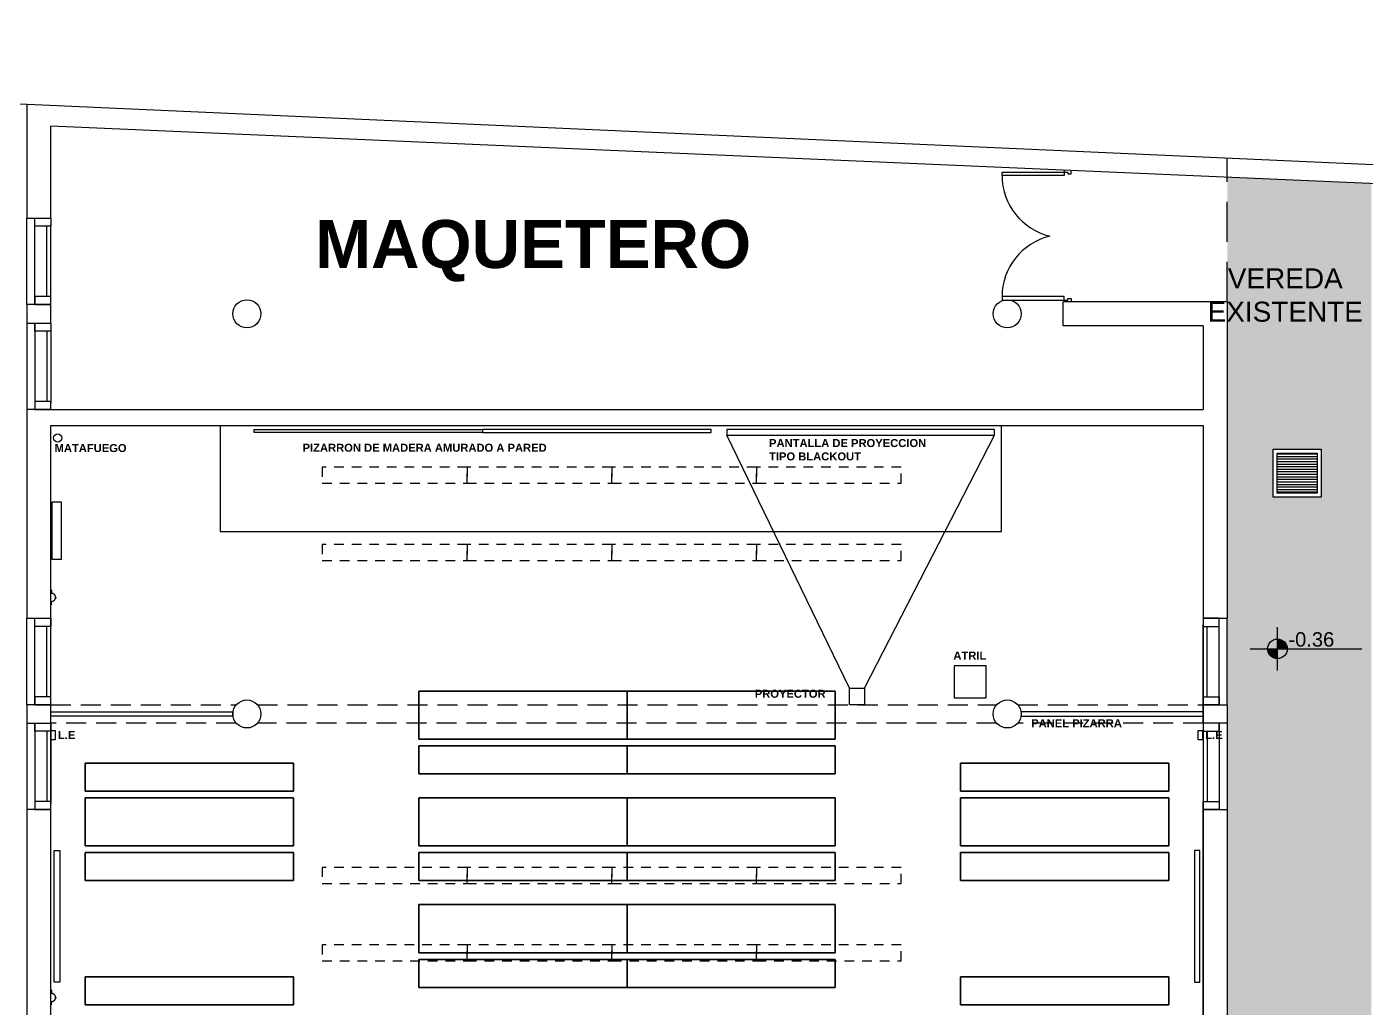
# Model space of a CAD drawing. Header units: millimetres. Extents: x -735 to -481, y 85 to 450.
# Drawn here: x -707.31 to -690.57, y 222.28 to 234.54 of the extents above; entities that cross this region are included whole.
import ezdxf

# ---------------------------------------------------------------- set-up
doc = ezdxf.new("R2010")
doc.units = ezdxf.units.MM
doc.linetypes.add('ACAD_ISO02W100', pattern=[15, 12, -3])
doc.linetypes.add('DASHED', pattern=[0.75, 0.5, -0.25])
doc.layers.get('0').update_dxf_attribs({"color": 6, "linetype": 'CONTINUOUS'})
for name, color, linetype in [('1', 1, 'CONTINUOUS'), ('A-CARPINTERIAS VENTANAS', 2, 'CONTINUOUS'), ('A-MUROS', 5, 'CONTINUOUS'), ('A-PROYECCION', 3, 'DASHED'), ('BLOQUES', 1, 'CONTINUOUS'), ('dib - texto', 2, 'CONTINUOUS'), ('E-COLUMNAS CILINDRICAS', 6, 'CONTINUOUS'), ('ESTRUCTURA', 6, 'CONTINUOUS'), ('ESTUFAS', 50, 'CONTINUOUS'), ('fino', 8, 'CONTINUOUS'), ('iluminacion LED', 10, 'CONTINUOUS'), ('IN dib', 1, 'CONTINUOUS'), ('LUZ EMERGENCIA', 2, 'CONTINUOUS'), ('matafuegos', 1, 'CONTINUOUS'), ('mobiliario aulas', 254, 'CONTINUOUS'), ('SOLADOS EXTERIORES', 8, 'CONTINUOUS'), ('sonido', 1, 'CONTINUOUS'), ('T-LOCALES', 7, 'CONTINUOUS'), ('TEXTO1-100', 1, 'CONTINUOUS'), ('tomas', 10, 'CONTINUOUS'), ('VISTA2', 2, 'CONTINUOUS')]:
    doc.layers.add(name, color=color, linetype=linetype)
doc.layers.add('SUPERFICIES', color=6, linetype='CONTINUOUS', plot=False)
doc.styles.add('ARIAL', font='swisseb.ttf', dxfattribs={"width": 1.32})
doc.styles.get("Standard").update_dxf_attribs({"font": 'arial.ttf'})
doc.styles.add('STYLE1', font='swisseb.ttf', dxfattribs={"width": 1.32})
doc.styles.add('STYLE2', font='arial.ttf')

# ---------------------------------------------------------------- blocks, each defined once
blk = doc.blocks.new('SIMB cota nivel planta')
at = {"layer": '1'}
h = blk.add_hatch(color=256, dxfattribs=at)
h.dxf.hatch_style = 1
h.paths.add_polyline_path([(0, 0), (-0.1224341235247124, 0, 0.4142135623730951), (0, -0.1224341235247124)])
h = blk.add_hatch(color=256, dxfattribs=at)
h.dxf.hatch_style = 1
h.paths.add_polyline_path([(0, 0.1224341235247124), (0, 0), (0.1224341235247124, 0, 0.4142135623730951)])
for points in [[(0, -0.2713228831483292), (0, 0.2713228831483292), (0, 0.2713228831483292)], [(-0.339153603935415, 0), (1.056813185962937, 0), (1.056813185962937, 0)]]:
    blk.add_lwpolyline(points, dxfattribs=at)
blk.add_circle((0, 0), 0.1224341235247131, dxfattribs=at)
at = {"layer": '1', "style": 'STYLE2'}
blk.add_attdef('+/-0.00', (0.1372903418691749, 0.02842103921079797), '', height=0.18, dxfattribs=at)
blk = doc.blocks.new('P90DOBLE')
at = {"color": 3}
for points in [[(-0.002539999999999991, 0.04763515999999984), (-0.002539999999999991, 0.04636515999999991), (-0.0254, 0.04636515999999991), (-0.0254, 0.04763515999999984)], [(-0.002539999999999991, 0.000624840000000168), (-0.002539999999999991, 0.001894840000000096), (-0.0254, 0.001894840000000096), (-0.0254, 0.000624840000000168)]]:
    blk.add_lwpolyline(points, close=True, dxfattribs=at)
at = {"color": 2}
for points in [[(-0.002539999999999991, 0.04826), (-0.002539999999999991, 0.04763515999999984), (-0.001269999999999996, 0.04763515999999984), (-0.001269999999999996, 0.04700015999999987), (-3.524958103184872e-19, 0.04700015999999987), (0, 0.04763515999999984), (0, 0.04763515999999984), (0, 0.04826)], [(-0.002539999999999991, 0), (-0.002539999999999991, 0.000624840000000168), (-0.001269999999999995, 0.000624840000000168), (-0.001269999999999995, 0.001259840000000132), (0, 0.001259840000000132), (0, 0.000624840000000168), (0, 0.000624840000000168), (0, 0)]]:
    blk.add_lwpolyline(points, dxfattribs=at)
at = {"color": 1}
for centre, start, end in [((-0.002539999999999991, 0.04636515999999991), 180, 256.5730259305121), ((-0.002539999999999991, 0.001894840000000096), 103.4269740694878, 180)]:
    blk.add_arc(centre, 0.02286000000000014, start, end, dxfattribs=at)

msp = doc.modelspace()

# ---------------------------------------------------------------- hatches: boundary and pattern name
at = {"layer": 'fino'}
h = msp.add_hatch(dxfattribs=at)
h.set_pattern_fill('AR-B816', color=256, scale=0.001, style=0)
h.set_pattern_definition([(0, (0, 0), (0, 0.2032), []), (90, (0, 0), (-0.2032, 0.2032), [0.2032, -0.2032])])
edge = h.paths.add_edge_path(flags=0)
edge.add_arc((-674.4645812835911, 199.2771075842106), 1.836058705193864, 0, 360)
edge = h.paths.add_edge_path(flags=16)
edge.add_arc((-674.4645812835911, 199.2771075842116), 2.436058705193886, 0, 360)
edge = h.paths.add_edge_path(flags=0)
edge.add_arc((-674.4645812835911, 199.2771075842106), 1.836058705193864, 0, 360)
h.paths.add_polyline_path([(-690.510322041185, 232.5811409331448), (-692.3096734491096, 232.65932086368), (-692.3096734491096, 205.4494215622974), (-692.309662422765, 205.4043136457092), (-671.2091800932826, 193.9015655856776), (-668.9949270289551, 193.9015655856776), (-668.994927028955, 225.823384559558), (-668.9949272802834, 225.8235783836292), (-668.9955756217175, 225.8235783836292), (-668.9955756217175, 226.3235783836292), (-668.9949270289549, 226.2734036361848), (-669.9955756217123, 226.2734036361848), (-669.9962242137879, 205.2736956627764), (-678.6041902166405, 205.2736956627764), (-678.6017604629606, 205.2736956627764), (-681.6017604629606, 205.2736956627764), (-681.6035416245651, 205.2736956627764), (-683.666205242637, 205.2736956627764), (-683.6627610870582, 210.7430432287887), (-690.5096734491098, 210.7430432287887)])
h.paths.add_polyline_path([(-691.736907965432, 229.262963559936), (-691.136907965432, 229.262963559936), (-691.1369079654321, 228.662963559936), (-691.736907965432, 228.6629635599359)], flags=16)
at = {"layer": 'IN dib', "ltscale": 0.1}
h = msp.add_hatch(dxfattribs=at)
h.set_pattern_fill('LINE,_O', color=256, scale=0.01, angle=180)
h.set_pattern_definition([(180, (-297.3063742264749, 6.647883878940775e-07), (-3.888253587292846e-18, -0.03175), [])])
h.paths.add_polyline_path([(-691.6875565575076, 229.2129642247243), (-691.1875565575076, 229.2129642247243), (-691.1875565575076, 228.7129642247244), (-691.6875565575076, 228.7129642247244)])
h = msp.add_hatch(dxfattribs=at)
h.set_pattern_fill('LINE,_O', color=256, scale=0.01, angle=180)
h.set_pattern_definition([(180, (-297.306373971258, 5.256590895896807e-07), (-3.888253587292846e-18, -0.03175), [])])
h.paths.add_polyline_path([(-691.6875563022908, 229.212964085595), (-691.1875563022908, 229.212964085595), (-691.1875563022908, 228.7129640855951), (-691.6875563022908, 228.7129640855951)])

# ---------------------------------------------------------------- linework, layer by layer
at = {"layer": 'A-CARPINTERIAS VENTANAS'}
for p, q in [((-707.3096731938923, 231.0680430896589), (-707.3096731938923, 232.1480430896588)), ((-707.2096731938924, 231.0680430896589), (-707.2096731938924, 232.0680430896589)), ((-707.0596731938923, 231.1680430896588), (-707.0596731938923, 232.0480430896589)), ((-707.0096731938926, 231.1680430896588), (-707.0096731938926, 232.0680430896589)), ((-707.3096731938923, 230.8380430896588), (-707.3096731938923, 229.7580430896589)), ((-707.2096731938924, 230.8380430896588), (-707.2096731938924, 229.8380430896588)), ((-707.0596731938923, 230.7380430896589), (-707.0596731938923, 229.8580430896588)), ((-707.0096731938926, 230.7380430896589), (-707.0096731938926, 229.8380430896588)), ((-707.3096731938923, 226.0680430896591), (-707.3096731938923, 227.148043089659)), ((-692.3096731938932, 226.0680430896591), (-692.3096731938932, 227.148043089659)), ((-707.2096731938924, 226.0680430896591), (-707.2096731938924, 227.0680430896591)), ((-707.0596731938923, 226.168043089659), (-707.0596731938923, 227.0480430896591)), ((-707.0096731938926, 226.168043089659), (-707.0096731938926, 227.0680430896591)), ((-692.609673193893, 226.168043089659), (-692.609673193893, 227.0680430896591)), ((-692.5596731938932, 226.168043089659), (-692.5596731938932, 227.0480430896591)), ((-692.4096731938931, 226.0680430896591), (-692.4096731938931, 227.0680430896591)), ((-707.3096731938923, 225.8380430896591), (-707.3096731938923, 224.7580430896591)), ((-707.2096731938924, 225.8380430896591), (-707.2096731938924, 224.8380430896591)), ((-692.4096731938931, 225.8380430896591), (-692.4096731938931, 224.8380430896591)), ((-692.3096731938932, 225.8380430896591), (-692.3096731938932, 224.7580430896591)), ((-707.0596731938923, 225.7380430896592), (-707.0596731938923, 224.858043089659)), ((-707.0096731938926, 225.7380430896592), (-707.0096731938926, 224.8380430896591)), ((-692.609673193893, 225.7380430896592), (-692.609673193893, 224.8380430896591)), ((-692.5596731938932, 225.7380430896592), (-692.5596731938932, 224.858043089659))]:
    msp.add_line(p, q, dxfattribs=at)
for points in [[(-707.0096731938926, 232.1480430896588), (-707.0096731938926, 232.0480430896589), (-707.2096731938924, 232.0480430896589), (-707.2096731938924, 232.1480430896588)], [(-707.0096731938926, 231.0680430896589), (-707.0096731938926, 231.1680430896588), (-707.2096731938924, 231.1680430896588), (-707.2096731938924, 231.0680430896589)], [(-707.0096731938926, 230.8380430896588), (-707.0096731938926, 230.7380430896589), (-707.2096731938924, 230.7380430896589), (-707.2096731938924, 230.8380430896588)], [(-707.0096731938926, 229.7580430896589), (-707.0096731938926, 229.8580430896588), (-707.2096731938924, 229.8580430896588), (-707.2096731938924, 229.7580430896589)], [(-707.0096731938926, 227.148043089659), (-707.0096731938926, 227.0480430896591), (-707.2096731938924, 227.0480430896591), (-707.2096731938924, 227.148043089659)], [(-692.609673193893, 227.148043089659), (-692.609673193893, 227.0480430896591), (-692.4096731938931, 227.0480430896591), (-692.4096731938931, 227.148043089659)], [(-707.0096731938926, 226.0680430896591), (-707.0096731938926, 226.168043089659), (-707.2096731938924, 226.168043089659), (-707.2096731938924, 226.0680430896591)], [(-692.609673193893, 226.0680430896591), (-692.609673193893, 226.168043089659), (-692.4096731938931, 226.168043089659), (-692.4096731938931, 226.0680430896591)], [(-707.0096731938926, 225.8380430896591), (-707.0096731938926, 225.7380430896592), (-707.2096731938924, 225.7380430896592), (-707.2096731938924, 225.8380430896591)], [(-692.609673193893, 225.8380430896591), (-692.609673193893, 225.7380430896592), (-692.4096731938931, 225.7380430896592), (-692.4096731938931, 225.8380430896591)], [(-707.0096731938926, 224.7580430896591), (-707.0096731938926, 224.858043089659), (-707.2096731938924, 224.858043089659), (-707.2096731938924, 224.7580430896591)], [(-692.609673193893, 224.7580430896591), (-692.609673193893, 224.858043089659), (-692.4096731938931, 224.858043089659), (-692.4096731938931, 224.7580430896591)]]:
    msp.add_lwpolyline(points, close=True, dxfattribs=at)
at = {"layer": 'A-MUROS'}
for p, q in [((-707.009673449109, 229.5580432287882), (-692.6096734491098, 229.5580432287882)), ((-692.6096734491098, 229.5580432287882), (-692.6096734491098, 226.8494215622975))]:
    msp.add_line(p, q, dxfattribs=at)
at = {"layer": 'A-PROYECCION'}
for p, q in [((-692.3096734491096, 231.1030432287882), (-692.3096734491096, 232.90136417669)), ((-692.3096731938928, 231.1030430896589), (-692.3096731938928, 232.9013640375608))]:
    msp.add_line(p, q, dxfattribs=at)
at = {"layer": 'E-COLUMNAS CILINDRICAS'}
for centre in [(-704.5596731938925, 230.9530430896588), (-704.5596731938923, 225.9530430896591), (-695.0596731938928, 225.9530430896591)]:
    msp.add_circle(centre, 0.175, dxfattribs=at)
at = {"layer": 'ESTRUCTURA'}
msp.add_circle((-695.0596731938928, 230.9530430896588), 0.175, dxfattribs=at)
at = {"layer": 'ESTUFAS', "linetype": 'ACAD_ISO02W100'}
msp.add_lwpolyline([(-706.8784931214083, 228.6046085647342), (-706.8784931214083, 227.88282224863), (-706.9928426803107, 227.88282224863), (-706.9928426803107, 228.6046085647342)], close=True, dxfattribs=at)
at = {"layer": 'iluminacion LED', "linetype": 'ACAD_ISO02W100', "ltscale": 0.01}
for points in [[(-701.8090731024423, 228.8365025784643), (-701.8090731024423, 229.0365025784643), (-703.6177067728178, 229.0365025784643), (-703.6177067728178, 228.8365025784643)], [(-700.0004394320666, 228.8365025784643), (-700.0004394320666, 229.0365025784643), (-701.8090731024423, 229.0365025784643), (-701.8090731024423, 228.8365025784643)], [(-698.191805761691, 228.8365025784643), (-698.191805761691, 229.0365025784643), (-700.0004394320666, 229.0365025784643), (-700.0004394320666, 228.8365025784643)], [(-696.3831720913155, 228.8365025784643), (-696.3831720913155, 229.0365025784643), (-698.191805761691, 229.0365025784643), (-698.191805761691, 228.8365025784643)], [(-701.8090731024423, 227.8695836008535), (-701.8090731024423, 228.0695836008535), (-703.6177067728178, 228.0695836008535), (-703.6177067728178, 227.8695836008535)], [(-700.0004394320666, 227.8695836008535), (-700.0004394320666, 228.0695836008535), (-701.8090731024423, 228.0695836008535), (-701.8090731024423, 227.8695836008535)], [(-698.191805761691, 227.8695836008535), (-698.191805761691, 228.0695836008535), (-700.0004394320666, 228.0695836008535), (-700.0004394320666, 227.8695836008535)], [(-696.3831720913155, 227.8695836008535), (-696.3831720913155, 228.0695836008535), (-698.191805761691, 228.0695836008535), (-698.191805761691, 227.8695836008535)], [(-701.8090731024421, 223.8365025784645), (-701.8090731024421, 224.0365025784646), (-703.6177067728178, 224.0365025784646), (-703.6177067728178, 223.8365025784645)], [(-700.0004394320664, 223.8365025784645), (-700.0004394320664, 224.0365025784646), (-701.8090731024421, 224.0365025784646), (-701.8090731024421, 223.8365025784645)], [(-698.191805761691, 223.8365025784645), (-698.191805761691, 224.0365025784646), (-700.0004394320664, 224.0365025784646), (-700.0004394320664, 223.8365025784645)], [(-696.3831720913155, 223.8365025784645), (-696.3831720913155, 224.0365025784646), (-698.191805761691, 224.0365025784646), (-698.191805761691, 223.8365025784645)], [(-701.8090731024421, 222.8695836008537), (-701.8090731024421, 223.0695836008537), (-703.6177067728178, 223.0695836008537), (-703.6177067728178, 222.8695836008537)], [(-700.0004394320664, 222.8695836008537), (-700.0004394320664, 223.0695836008537), (-701.8090731024421, 223.0695836008537), (-701.8090731024421, 222.8695836008537)], [(-698.191805761691, 222.8695836008537), (-698.191805761691, 223.0695836008537), (-700.0004394320664, 223.0695836008537), (-700.0004394320664, 222.8695836008537)], [(-696.3831720913155, 222.8695836008537), (-696.3831720913155, 223.0695836008537), (-698.191805761691, 223.0695836008537), (-698.191805761691, 222.8695836008537)]]:
    msp.add_lwpolyline(points, close=True, dxfattribs=at)
at = {"layer": 'IN dib', "ltscale": 0.1}
for points in [[(-691.7375565575076, 229.2629642247244), (-691.1375565575077, 229.2629642247244), (-691.1375565575077, 228.6629642247244), (-691.7375565575076, 228.6629642247244)], [(-691.7375563022907, 229.2629640855951), (-691.1375563022908, 229.2629640855951), (-691.1375563022908, 228.6629640855951), (-691.7375563022907, 228.6629640855951)], [(-691.6875565575076, 229.2129642247243), (-691.1875565575076, 229.2129642247243), (-691.1875565575076, 228.7129642247244), (-691.6875565575076, 228.7129642247244)], [(-691.6875563022908, 229.212964085595), (-691.1875563022908, 229.212964085595), (-691.1875563022908, 228.7129640855951), (-691.6875563022908, 228.7129640855951)]]:
    msp.add_lwpolyline(points, close=True, dxfattribs=at)
at = {"layer": 'LUZ EMERGENCIA'}
for points in [[(-706.9561710668644, 225.7448543132539), (-706.9561710668644, 225.6278427250298), (-707.0096731938921, 225.6278427250298), (-707.0096731938921, 225.7448543132539)], [(-692.6204395665517, 225.7448543132539), (-692.6204395665517, 225.6278427250298), (-692.6739416935794, 225.6278427250298), (-692.6739416935794, 225.7448543132539)]]:
    msp.add_lwpolyline(points, close=True, dxfattribs=at)
at = {"layer": 'matafuegos'}
msp.add_circle((-706.9242175186254, 229.4017768118652), 0.0510781629264973, dxfattribs=at)
at = {"layer": 'mobiliario aulas'}
for p, q in [((-704.8923746663039, 229.558043089659), (-704.8923746663039, 228.231159145863)), ((-695.1289331728884, 228.231159145863), (-695.1289331728884, 229.558043089659)), ((-704.8923746663039, 228.231159145863), (-695.1289331728887, 228.231159145863))]:
    msp.add_line(p, q, dxfattribs=at)
for points in [[(-704.4692622033834, 229.507742997801), (-701.6138607581219, 229.507742997801), (-701.6138607581219, 229.4698373851307), (-704.4692622033834, 229.4698373851307)], [(-698.7584593128603, 229.507742997801), (-701.6138607581219, 229.507742997801), (-701.6138607581219, 229.4698373851307), (-698.7584593128603, 229.4698373851307)], [(-704.7346731567901, 225.9257591035732), (-707.0103166424261, 225.9257591035732), (-707.0103166424261, 225.9805549857419), (-704.7346731567901, 225.9805549857419)], [(-694.884673230995, 225.9257591035732), (-692.609029745359, 225.9257591035732), (-692.609029745359, 225.9805549857419), (-694.884673230995, 225.9805549857419)], [(-706.967801126271, 224.2478966209604), (-706.8988125951031, 224.2478966209604), (-706.8988125951031, 222.6035043736175), (-706.967801126271, 222.6035043736175)], [(-692.6515452615141, 224.2478966209604), (-692.720533792682, 224.2478966209604), (-692.720533792682, 222.6035043736175), (-692.6515452615141, 222.6035043736175)]]:
    msp.add_lwpolyline(points, close=True, dxfattribs=at)
at = {"layer": 'mobiliario aulas', "linetype": 'ACAD_ISO02W100'}
for points in [[(-695.7231328566687, 226.5527345530716), (-695.7231328566687, 226.1527345530717), (-695.3231328566688, 226.1527345530717), (-695.3231328566688, 226.5527345530716), (-695.7231328566687, 226.5527345530716)], [(-702.4096731938924, 225.639609293749), (-702.4096731938924, 226.2396092937489), (-699.8096731938925, 226.2396092937489), (-699.8096731938925, 225.639609293749), (-702.4096731938924, 225.639609293749)], [(-699.8096731938925, 225.639609293749), (-699.8096731938925, 226.2396092937489), (-702.4096731938924, 226.2396092937489), (-702.4096731938924, 225.639609293749), (-699.8096731938925, 225.639609293749)], [(-699.8096731938925, 225.639609293749), (-699.8096731938925, 226.2396092937489), (-697.2096731938926, 226.2396092937489), (-697.2096731938926, 225.639609293749), (-699.8096731938925, 225.639609293749)], [(-697.2096731938926, 225.639609293749), (-697.2096731938926, 226.2396092937489), (-699.8096731938925, 226.2396092937489), (-699.8096731938925, 225.639609293749), (-697.2096731938926, 225.639609293749)], [(-702.4096731938924, 225.5560629808058), (-702.4096731938924, 225.2060629808057), (-699.8096731938925, 225.2060629808059), (-699.8096731938925, 225.5560629808059), (-702.4096731938924, 225.5560629808058)], [(-699.8096731938925, 225.5560629808058), (-699.8096731938925, 225.2060629808057), (-702.4096731938924, 225.2060629808059), (-702.4096731938924, 225.5560629808059), (-699.8096731938925, 225.5560629808058)], [(-699.8096731938925, 225.5560629808058), (-699.8096731938925, 225.2060629808057), (-697.2096731938926, 225.2060629808059), (-697.2096731938926, 225.5560629808059), (-699.8096731938925, 225.5560629808058)], [(-697.2096731938926, 225.5560629808058), (-697.2096731938926, 225.2060629808057), (-699.8096731938925, 225.2060629808059), (-699.8096731938925, 225.5560629808059), (-697.2096731938926, 225.5560629808058)], [(-706.5783516233768, 224.9884767657543), (-706.5783516233768, 225.3384767657543), (-703.9783516233769, 225.3384767657542), (-703.9783516233769, 224.9884767657542), (-706.5783516233768, 224.9884767657543)], [(-703.9783516233769, 224.9884767657543), (-703.9783516233769, 225.3384767657543), (-706.5783516233768, 225.3384767657542), (-706.5783516233768, 224.9884767657542), (-703.9783516233769, 224.9884767657543)], [(-693.0409947644083, 224.9884767657543), (-693.0409947644083, 225.3384767657543), (-695.6409947644082, 225.3384767657542), (-695.6409947644082, 224.9884767657542), (-693.0409947644083, 224.9884767657543)], [(-695.6409947644082, 224.9884767657543), (-695.6409947644082, 225.3384767657543), (-693.0409947644083, 225.3384767657542), (-693.0409947644083, 224.9884767657542), (-695.6409947644082, 224.9884767657543)], [(-706.5783516233768, 224.3049304528112), (-706.5783516233768, 224.9049304528111), (-703.9783516233769, 224.9049304528111), (-703.9783516233769, 224.3049304528112), (-706.5783516233768, 224.3049304528112)], [(-703.9783516233769, 224.3049304528112), (-703.9783516233769, 224.9049304528111), (-706.5783516233768, 224.9049304528111), (-706.5783516233768, 224.3049304528112), (-703.9783516233769, 224.3049304528112)], [(-702.4096731938926, 224.3049304528111), (-702.4096731938926, 224.904930452811), (-699.8096731938926, 224.904930452811), (-699.8096731938926, 224.3049304528111), (-702.4096731938926, 224.3049304528111)], [(-699.8096731938926, 224.3049304528111), (-699.8096731938926, 224.904930452811), (-702.4096731938926, 224.904930452811), (-702.4096731938926, 224.3049304528111), (-699.8096731938926, 224.3049304528111)], [(-699.8096731938926, 224.3049304528111), (-699.8096731938926, 224.904930452811), (-697.2096731938927, 224.904930452811), (-697.2096731938927, 224.3049304528111), (-699.8096731938926, 224.3049304528111)], [(-697.2096731938927, 224.3049304528111), (-697.2096731938927, 224.904930452811), (-699.8096731938926, 224.904930452811), (-699.8096731938926, 224.3049304528111), (-697.2096731938927, 224.3049304528111)], [(-693.0409947644083, 224.3049304528112), (-693.0409947644083, 224.9049304528111), (-695.6409947644082, 224.9049304528111), (-695.6409947644082, 224.3049304528112), (-693.0409947644083, 224.3049304528112)], [(-695.6409947644082, 224.3049304528112), (-695.6409947644082, 224.9049304528111), (-693.0409947644083, 224.9049304528111), (-693.0409947644083, 224.3049304528112), (-695.6409947644082, 224.3049304528112)], [(-706.5783516233768, 224.221384139868), (-706.5783516233768, 223.871384139868), (-703.9783516233769, 223.8713841398681), (-703.9783516233769, 224.2213841398681), (-706.5783516233768, 224.221384139868)], [(-703.9783516233769, 224.221384139868), (-703.9783516233769, 223.871384139868), (-706.5783516233768, 223.8713841398681), (-706.5783516233768, 224.2213841398681), (-703.9783516233769, 224.221384139868)], [(-702.4096731938926, 224.2213841398679), (-702.4096731938926, 223.8713841398679), (-699.8096731938926, 223.871384139868), (-699.8096731938926, 224.221384139868), (-702.4096731938926, 224.2213841398679)], [(-699.8096731938926, 224.2213841398679), (-699.8096731938926, 223.8713841398679), (-702.4096731938926, 223.871384139868), (-702.4096731938926, 224.221384139868), (-699.8096731938926, 224.2213841398679)], [(-699.8096731938926, 224.2213841398679), (-699.8096731938926, 223.8713841398679), (-697.2096731938927, 223.871384139868), (-697.2096731938927, 224.221384139868), (-699.8096731938926, 224.2213841398679)], [(-697.2096731938927, 224.2213841398679), (-697.2096731938927, 223.8713841398679), (-699.8096731938926, 223.871384139868), (-699.8096731938926, 224.221384139868), (-697.2096731938927, 224.2213841398679)], [(-693.0409947644083, 224.221384139868), (-693.0409947644083, 223.871384139868), (-695.6409947644082, 223.8713841398681), (-695.6409947644082, 224.2213841398681), (-693.0409947644083, 224.221384139868)], [(-695.6409947644082, 224.221384139868), (-695.6409947644082, 223.871384139868), (-693.0409947644083, 223.8713841398681), (-693.0409947644083, 224.2213841398681), (-695.6409947644082, 224.221384139868)], [(-702.4096731938923, 222.9702516118732), (-702.4096731938923, 223.5702516118731), (-699.8096731938924, 223.5702516118731), (-699.8096731938924, 222.9702516118732), (-702.4096731938923, 222.9702516118732)], [(-699.8096731938924, 222.9702516118732), (-699.8096731938924, 223.5702516118731), (-702.4096731938923, 223.5702516118731), (-702.4096731938923, 222.9702516118732), (-699.8096731938924, 222.9702516118732)], [(-699.8096731938924, 222.9702516118732), (-699.8096731938924, 223.5702516118731), (-697.2096731938925, 223.5702516118731), (-697.2096731938925, 222.9702516118732), (-699.8096731938924, 222.9702516118732)], [(-697.2096731938925, 222.9702516118732), (-697.2096731938925, 223.5702516118731), (-699.8096731938924, 223.5702516118731), (-699.8096731938924, 222.9702516118732), (-697.2096731938925, 222.9702516118732)], [(-702.4096731938923, 222.88670529893), (-702.4096731938923, 222.5367052989299), (-699.8096731938924, 222.5367052989301), (-699.8096731938924, 222.8867052989301), (-702.4096731938923, 222.88670529893)], [(-699.8096731938924, 222.88670529893), (-699.8096731938924, 222.5367052989299), (-702.4096731938923, 222.5367052989301), (-702.4096731938923, 222.8867052989301), (-699.8096731938924, 222.88670529893)], [(-699.8096731938924, 222.88670529893), (-699.8096731938924, 222.5367052989299), (-697.2096731938925, 222.5367052989301), (-697.2096731938925, 222.8867052989301), (-699.8096731938924, 222.88670529893)], [(-697.2096731938925, 222.88670529893), (-697.2096731938925, 222.5367052989299), (-699.8096731938924, 222.5367052989301), (-699.8096731938924, 222.8867052989301), (-697.2096731938925, 222.88670529893)], [(-706.5783516233769, 222.3191190838785), (-706.5783516233769, 222.6691190838785), (-703.978351623377, 222.6691190838784), (-703.978351623377, 222.3191190838783), (-706.5783516233769, 222.3191190838785)], [(-703.978351623377, 222.3191190838785), (-703.978351623377, 222.6691190838785), (-706.5783516233769, 222.6691190838784), (-706.5783516233769, 222.3191190838783), (-703.978351623377, 222.3191190838785)], [(-693.0409947644082, 222.3191190838785), (-693.0409947644082, 222.6691190838785), (-695.6409947644081, 222.6691190838784), (-695.6409947644081, 222.3191190838783), (-693.0409947644082, 222.3191190838785)], [(-695.6409947644081, 222.3191190838785), (-695.6409947644081, 222.6691190838785), (-693.0409947644082, 222.6691190838784), (-693.0409947644082, 222.3191190838783), (-695.6409947644081, 222.3191190838785)]]:
    msp.add_lwpolyline(points, dxfattribs=at)
at = {"layer": 'SOLADOS EXTERIORES'}
for p, q in [((-697.0304779865838, 226.2759785064747), (-698.5642397316332, 229.4384986386353)), ((-696.8430739934789, 226.2759785064747), (-695.2195166584751, 229.4384986386353))]:
    msp.add_line(p, q, dxfattribs=at)
at = {"layer": 'sonido', "linetype": 'ACAD_ISO02W100'}
for points in [[(-698.5642397316332, 229.4384986386353), (-695.2195166584751, 229.4384986386353), (-695.2195166584751, 229.507742997801), (-698.5642397316332, 229.507742997801)], [(-697.0304779865838, 226.2759785064747), (-696.8430739934789, 226.2759785064747), (-696.8430739934789, 226.0680430896591), (-697.0304779865838, 226.0680430896591)]]:
    msp.add_lwpolyline(points, close=True, dxfattribs=at)
at = {"layer": 'SUPERFICIES'}
for p, q in [((-728.9664899713925, 234.5395607458956), (-658.4350057862389, 231.3875021010089)), ((-692.3096731938928, 231.1030430896589), (-694.359673193893, 231.1030430896589)), ((-694.359673193893, 230.8030430896588), (-694.359673193893, 231.1030430896589)), ((-692.3096731938932, 231.1030430896587), (-692.3096731938932, 227.148043089659)), ((-692.609673193893, 230.8030430896588), (-694.359673193893, 230.8030430896588)), ((-692.609673193893, 230.8030430896588), (-692.609673193893, 229.7580430896589)), ((-707.0096731938921, 229.7580430896589), (-692.609673193893, 229.7580430896589)), ((-707.0096731938921, 229.558043089659), (-692.609673193893, 229.558043089659)), ((-692.609673193893, 229.558043089659), (-692.609673193893, 227.148043089659)), ((-692.609673193893, 227.148043089659), (-692.3096731938932, 227.148043089659))]:
    msp.add_line(p, q, dxfattribs=at)
for points in [[(-707.3096731938928, 233.5717154447309), (-707.3096731938928, 232.1480430896588), (-707.0096731938926, 232.1480430896588), (-707.0096731938926, 233.2980202988228)], [(-658.2358110478847, 231.1788472984099), (-707.0096734491094, 233.2980204379521)], [(-707.0096731938921, 229.7580430896589), (-707.3096731938923, 229.7580430896589), (-707.3096731938923, 227.148043089659), (-707.0096731938921, 227.148043089659), (-707.0096731938921, 229.558043089659)]]:
    msp.add_lwpolyline(points, dxfattribs=at)
for points in [[(-707.3096731938928, 230.8380430896588), (-707.0096731938926, 230.8380430896588), (-707.0096731938926, 231.0680430896589), (-707.3096731938928, 231.0680430896589)], [(-703.289993625317, 208.4494215622976), (-707.0096734491094, 210.9180432287891), (-707.009673449109, 229.5580432287882), (-692.6096734491098, 229.5580432287882), (-692.609673449111, 211.043043228789), (-695.9715288888215, 211.0430432287892), (-695.9715288888219, 208.4494215622974)], [(-707.3096731938928, 225.8380430896591), (-707.0096731938926, 225.8380430896591), (-707.0096731938926, 226.0680430896591), (-707.3096731938928, 226.0680430896591)], [(-692.3096731938928, 225.8380430896591), (-692.609673193893, 225.8380430896591), (-692.609673193893, 226.0680430896591), (-692.3096731938928, 226.0680430896591)], [(-707.3096731938923, 222.1480430896592), (-707.0096731938921, 222.1480430896592), (-707.0096731938921, 224.7580430896591), (-707.3096731938923, 224.7580430896591)], [(-692.3096731938932, 222.1480430896592), (-692.6096731938934, 222.1480430896592), (-692.6096731938934, 224.7580430896591), (-692.3096731938932, 224.7580430896591)]]:
    msp.add_lwpolyline(points, close=True, dxfattribs=at)
at = {"layer": 'tomas', "linetype": 'ACAD_ISO02W100'}
for p, q in [((-706.9990053697251, 227.5047476461892), (-706.9990053697251, 227.4595523420695)), ((-706.9990053697251, 227.3171522044789), (-706.9990053697251, 227.3602216490629)), ((-706.9493400232217, 227.4098869955663), (-706.9369487476027, 227.4098869955663)), ((-706.9990053697246, 222.5047476461894), (-706.9990053697246, 222.4595523420697)), ((-706.9990053697246, 222.3171522044791), (-706.9990053697246, 222.3602216490632)), ((-706.9493400232212, 222.4098869955666), (-706.9369487476023, 222.4098869955666))]:
    msp.add_line(p, q, dxfattribs=at)
for centre in [(-706.9990053697251, 227.4098869955663), (-706.9990053697246, 222.4098869955666)]:
    msp.add_arc(centre, 0.04966534650331026, 270, 90, dxfattribs=at)
at = {"layer": 'VISTA2', "linetype": 'DASHED', "ltscale": 0.5}
for p, q in [((-707.0096731938926, 226.0680430896591), (-704.6915822534751, 226.0680430896591)), ((-704.4277641343095, 226.0680430896591), (-695.1915822534755, 226.0680430896591)), ((-694.92776413431, 226.0680430896591), (-692.609673193893, 226.0680430896591)), ((-704.6915822534751, 225.8380430896591), (-707.0096731938926, 225.8380430896591)), ((-695.1915822534755, 225.8380430896592), (-704.4277641343095, 225.8380430896591)), ((-692.609673193893, 225.8380430896591), (-694.92776413431, 225.8380430896592))]:
    msp.add_line(p, q, dxfattribs=at)

# ---------------------------------------------------------------- block references
at = {"layer": '1'}
for p in [(-691.6833471878924, 226.7666419034393), (-691.6833469326756, 226.76664176431)]:
    msp.add_blockref('SIMB cota nivel planta', p, dxfattribs=at).add_auto_attribs({'+/-0.00': '-0.36'})
at = {"layer": 'BLOQUES', "xscale": 34.00337937467783, "yscale": 34.00337937467783, "zscale": 34.00337937467783}
msp.add_blockref('P90DOBLE', (-694.2596731938921, 231.1030430896587), dxfattribs=at)

# ---------------------------------------------------------------- texts
at = {"layer": 'dib - texto', "char_height": 0.6, "width": 20.056, "attachment_point": 1, "style": 'STYLE1'}
for insert in [(-703.7064386092163, 232.1252059312175), (-703.7064383539995, 232.1252057920883)]:
    msp.add_mtext('{\\fArial|b1|i0|c0|p34;MAQUETERO }', dxfattribs=dict(at, insert=insert))
at = {"layer": 'T-LOCALES', "ltscale": 0.5, "char_height": 0.1, "width": 5.620562567253373, "attachment_point": 1, "style": 'ARIAL'}
for s, insert in [('{\\fSwis721 Lt BT|b1|i0|c0|p34;MATAFUEGO}', (-706.9625269217548, 229.3255292172542)), ('{\\fSwis721 Lt BT|b1|i0|c0|p34;PIZARRON DE MADERA AMURADO A PARED}', (-703.863560098537, 229.3296712903765)), ('{\\fSwis721 Lt BT|b1|i0|c0|p34;PANTALLA DE PROYECCION\\PTIPO BLACKOUT}', (-698.0350318236502, 229.3879621914069)), ('{\\fSwis721 Lt BT|b1|i0|c0|p34;ATRIL }', (-695.7323986060582, 226.7330567439828)), ('{\\fSwis721 Lt BT|b1|i0|c0|p34;PROYECTOR}', (-698.2134478239044, 226.2555580493408)), ('{\\fSwis721 Lt BT|b1|i0|c0|p34; PANEL PIZARRA}', (-694.798687671825, 225.8875273061461)), ('{\\fSwis721 Lt BT|b1|i0|c0|p34;L.E}', (-706.9208593802297, 225.7408023373158)), ('{\\fSwis721 Lt BT|b1|i0|c0|p34;L.E}', (-692.585127879917, 225.7408023373158))]:
    msp.add_mtext(s, dxfattribs=dict(at, insert=insert))
at = {"layer": 'TEXTO1-100', "ltscale": 2.5, "char_height": 0.2, "width": 8.905793236926513, "attachment_point": 5}
for insert in [(-691.585324094154, 231.1859995004345), (-691.5853238389371, 231.1859993613052)]:
    msp.add_mtext('\\A1;{\\H1.25x;VEREDA \\PEXISTENTE}', dxfattribs=dict(at, insert=insert))

doc.saveas('drawing.dxf')
